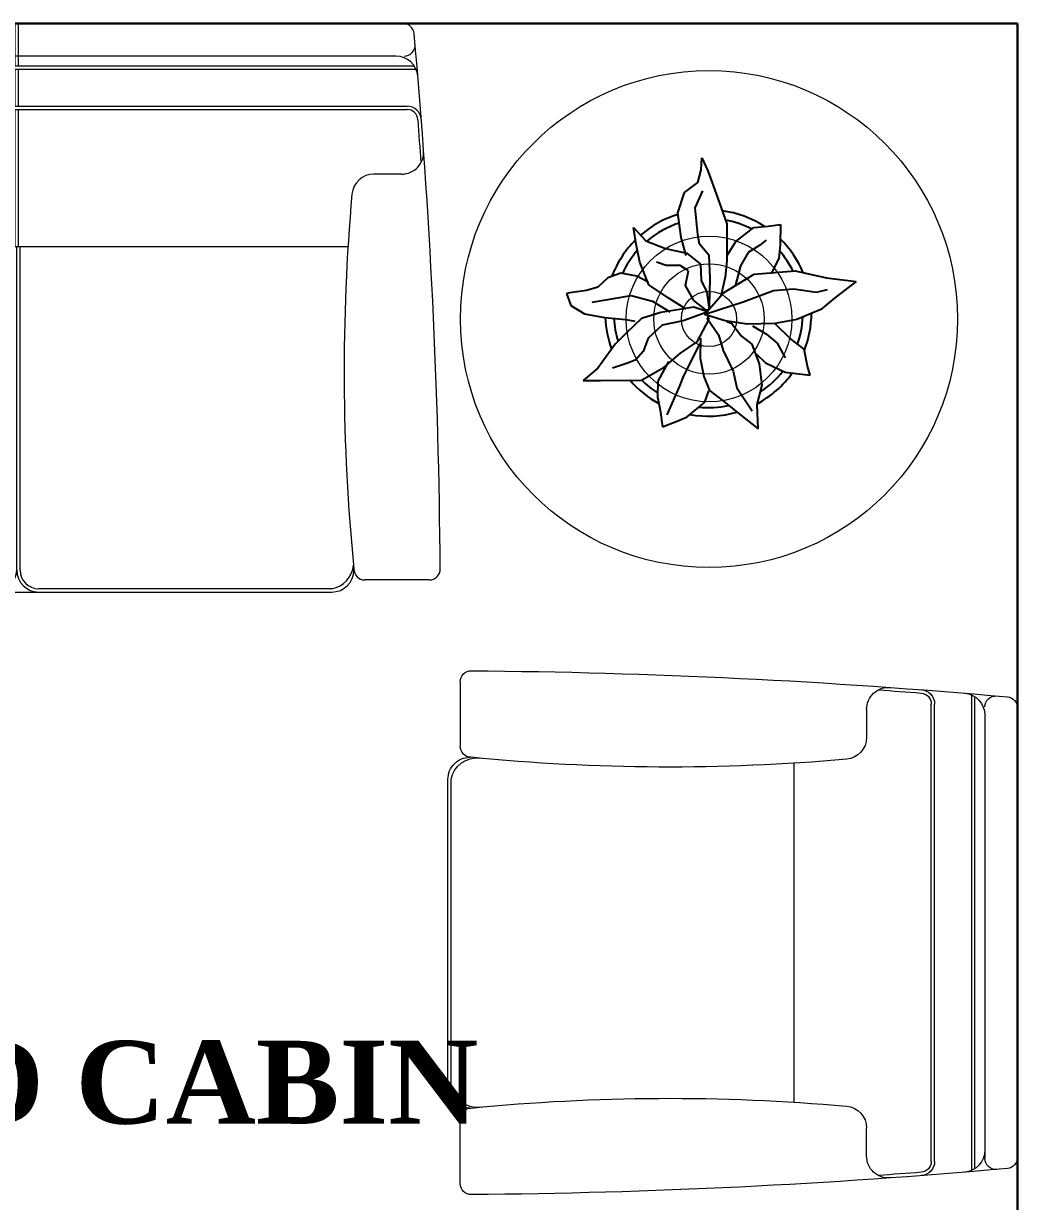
# Model space of a CAD drawing. Header units: inches. Extents: x 327481 to 195042051, y -335014 to 44773228.
# Drawn here: x 380495.7 to 380567.7, y -317151.4 to -317066.1 of the extents above; entities that cross this region are included whole.
import ezdxf

# ---------------------------------------------------------------- set-up
doc = ezdxf.new("R2010")
doc.units = ezdxf.units.IN
doc.header["$MEASUREMENT"] = 0
doc.layers.add('CAY', color=94, linetype='Continuous')
for name, color, linetype, lineweight in [('furniture', 251, 'Continuous', 13), ('TEXT', 7, 'Continuous', 0), ('WALL', 12, 'Continuous', 30)]:
    doc.layers.add(name, color=color, linetype=linetype, lineweight=lineweight)
doc.styles.add('ATT', font='romans.shx')
doc.styles.get("Standard").update_dxf_attribs({"font": 'times.ttf', "height": 12})

# ---------------------------------------------------------------- blocks, each defined once
blk = doc.blocks.new('standing table')
at = {"layer": 'furniture', "lineweight": 0}
for radius in [18, 6, 4, 2]:
    blk.add_circle((368044.868, -328685.28), radius, dxfattribs=at)
blk = doc.blocks.new('hfj')
at = {"color": 0, "ltscale": 60}
for p, q in [((377614.639, -325417.244), (377670.632, -325417.244)), ((377642.517, -325420.34), (377642.517, -325417.244)), ((377642.755, -325420.34), (377642.755, -325417.244)), ((377670.107, -325419.605), (377614.571, -325419.605)), ((377671.653, -325420.578), (377613.698, -325420.578)), ((377671.448, -325420.34), (377613.823, -325420.34)), ((377642.517, -325423.233), (377642.517, -325420.578)), ((377642.755, -325423.233), (377642.755, -325420.578)), ((377614.36, -325423.233), (377670.912, -325423.233)), ((377614.36, -325423.471), (377670.912, -325423.471)), ((377642.517, -325433.386), (377642.517, -325423.471)), ((377642.755, -325433.386), (377642.755, -325423.471)), ((377614.748, -325428.151), (377616.764, -325428.151)), ((377670.524, -325428.151), (377668.508, -325428.151)), ((377618.636, -325433.386), (377666.636, -325433.386)), ((377642.397, -325456.836), (377642.397, -325433.386)), ((377642.636, -325456.836), (377642.636, -325433.386)), ((377642.875, -325456.836), (377642.875, -325433.386)), ((377612.751, -325457.546), (377617.418, -325457.546)), ((377672.521, -325457.546), (377667.854, -325457.546)), ((377619.806, -325458.189), (377641.044, -325458.189)), ((377619.806, -325458.428), (377665.466, -325458.428)), ((377665.466, -325458.189), (377644.228, -325458.189))]:
    blk.add_line(p, q, dxfattribs=at)
for centre, radius, start, end in [((377614.639, -325418.04), 0.796, 90, 174.85561), ((377670.632, -325418.04), 0.796, 5.14439, 90), ((378085.098, -325460.395), 473.157, 174.85561, 179.55789), ((377200.174, -325460.395), 473.157, 0.44211, 5.14439), ((377614.571, -325418.809), 0.796, 174.94933, 270), ((377670.701, -325418.809), 0.796, 270, 5.05067), ((377615.165, -325421.197), 1.592, 90, 175.23197), ((377670.107, -325421.197), 1.592, 4.76803, 90), ((377614.36, -325424.267), 1.035, 90, 175.61139), ((377614.36, -325424.267), 0.796, 90, 175.61139), ((377670.912, -325424.267), 1.035, 4.38861, 90), ((377670.912, -325424.267), 0.796, 4.38861, 90), ((378085.098, -325460.395), 472.919, 175.61139, 175.98716), ((377200.174, -325460.395), 472.919, 4.01284, 4.38861), ((377614.748, -325426.559), 1.592, 175.88542, 270), ((377670.524, -325426.559), 1.592, 270, 4.11458), ((377616.764, -325429.743), 1.592, 5.06903, 90), ((377668.508, -325429.743), 1.592, 90, 174.93097), ((377473.504, -325442.45), 145.414, 354.35667, 5.06903), ((377811.768, -325442.45), 145.414, 174.93097, 185.64333), ((377612.751, -325456.75), 0.796, 179.55789, 270), ((377617.418, -325456.75), 0.796, 270, 0), ((377620.147, -325456.308), 1.912, 184.81626, 259.7159), ((377665.125, -325456.308), 1.912, 280.2841, 355.18374), ((377667.854, -325456.75), 0.796, 180, 270), ((377672.521, -325456.75), 0.796, 270, 0.44211), ((377619.806, -325456.836), 1.592, 180, 270), ((377641.044, -325456.836), 1.592, 270, 0), ((377641.044, -325456.836), 1.353, 270, 0), ((377644.228, -325456.836), 1.592, 180, 270), ((377644.228, -325456.836), 1.353, 180, 270), ((377665.466, -325456.836), 1.592, 270, 0)]:
    blk.add_arc(centre, radius, start, end, dxfattribs=at)
blk = doc.blocks.new('drgfdh')
at = {"color": 0, "ltscale": 60}
for p, q in [((374368.656, -325481.119), (374401.226, -325481.119)), ((374400.7, -325483.484), (374368.587, -325483.484)), ((374402.248, -325484.459), (374367.713, -325484.459)), ((374402.043, -325484.22), (374367.839, -325484.22)), ((374368.376, -325487.118), (374401.506, -325487.118)), ((374368.376, -325487.357), (374401.506, -325487.357)), ((374368.765, -325492.045), (374370.785, -325492.045)), ((374401.117, -325492.045), (374399.097, -325492.045)), ((374372.66, -325497.289), (374397.222, -325497.289)), ((374366.764, -325521.49), (374371.44, -325521.49)), ((374403.118, -325521.49), (374398.442, -325521.49)), ((374373.831, -325522.135), (374396.051, -325522.135)), ((374373.831, -325522.374), (374396.051, -325522.374))]:
    blk.add_line(p, q, dxfattribs=at)
for centre, radius, start, end in [((374368.656, -325481.916), 0.797, 90, 174.85561), ((374401.226, -325481.916), 0.797, 5.14439, 90), ((374839.927, -325524.344), 473.974, 174.85561, 179.55789), ((373929.955, -325524.344), 473.974, 0.44211, 5.14439), ((374368.587, -325482.687), 0.797, 174.94933, 270), ((374401.295, -325482.687), 0.797, 270, 5.05067), ((374369.182, -325485.079), 1.595, 90, 175.23197), ((374400.7, -325485.079), 1.595, 4.76803, 90), ((374368.376, -325488.154), 1.036, 90, 175.61139), ((374368.376, -325488.154), 0.797, 90, 175.61139), ((374401.506, -325488.154), 1.036, 4.38861, 90), ((374401.506, -325488.154), 0.797, 4.38861, 90), ((374839.927, -325524.344), 473.735, 175.61139, 175.98716), ((373929.955, -325524.344), 473.735, 4.01284, 4.38861), ((374368.765, -325490.45), 1.595, 175.88542, 270), ((374401.117, -325490.45), 1.595, 270, 4.11458), ((374370.785, -325493.639), 1.595, 5.06903, 90), ((374399.097, -325493.639), 1.595, 90, 174.93097), ((374227.277, -325506.369), 145.665, 354.35667, 5.06903), ((374542.604, -325506.369), 145.665, 174.93097, 185.64333), ((374366.764, -325520.693), 0.797, 179.55789, 270), ((374371.44, -325520.693), 0.797, 270, 0), ((374374.158, -325520.289), 1.875, 172.1687, 259.97432), ((374395.724, -325520.289), 1.875, 280.02568, 7.8313), ((374398.442, -325520.693), 0.797, 180, 270), ((374403.118, -325520.693), 0.797, 270, 0.44211), ((374373.831, -325520.78), 1.595, 180, 270), ((374396.051, -325520.78), 1.595, 270, 0)]:
    blk.add_arc(centre, radius, start, end, dxfattribs=at)
blk = doc.blocks.new('12PPLT12')
at = {"color": 0, "linetype": 'ByBlock'}
for p, q in [((-0.0344, 0.6941), (-0.0316, 0.7514)), ((-0.0316, 0.7514), (-0.0021, 0.6891)), ((-0.0505, 0.6319), (-0.0344, 0.6941)), ((-0.0021, 0.6891), (0.044, 0.559)), ((-0.1155, 0.5834), (-0.0505, 0.6319)), ((-0.1483, 0.4856), (-0.1155, 0.5834)), ((-0.0643, 0.5101), (-0.0261, 0.5913)), ((0.044, 0.559), (0.0902, 0.4316)), ((-0.1321, 0.3666), (-0.1483, 0.4856)), ((-0.0505, 0.38), (-0.0643, 0.5101)), ((-0.3489, 0.3338), (-0.3623, 0.415)), ((-0.3623, 0.415), (-0.3028, 0.35)), ((0.0902, 0.4316), (0.0902, 0.3393)), ((0.1335, 0.3472), (0.2202, 0.415)), ((0.2202, 0.415), (0.2908, 0.4206)), ((0.2908, 0.4206), (0.3503, 0.4289)), ((0.3503, 0.4289), (0.3475, 0.331)), ((-0.3028, 0.35), (-0.2078, 0.3121)), ((-0.1077, 0.2794), (-0.1321, 0.3666)), ((-0.0427, 0.3338), (-0.0505, 0.38)), ((0.0929, 0.2821), (0.1335, 0.3472)), ((0.2797, 0.3527), (0.2502, 0.3283)), ((-0.3323, 0.2471), (-0.3489, 0.3338)), ((-0.2078, 0.3121), (-0.1049, 0.2904)), ((-0.1049, 0.2904), (-0.0371, 0.236)), ((0.0035, 0.2794), (-0.0427, 0.3338)), ((0.0902, 0.3393), (0.0902, 0.2526)), ((0.193, 0.2932), (0.1552, 0.2282)), ((0.2502, 0.3283), (0.193, 0.2932)), ((0.3475, 0.331), (0.3424, 0.266)), ((-0.2889, 0.1359), (-0.3323, 0.2471)), ((-0.205, 0.2309), (-0.2511, 0.2471)), ((-0.1372, 0.2309), (-0.205, 0.2309)), ((-0.0966, 0.2037), (-0.1372, 0.2309)), ((-0.0371, 0.236), (-0.0344, 0.1576)), ((0.009, 0.1686), (0.0035, 0.2794)), ((0.0902, 0.2526), (0.0823, 0.1737)), ((0.3424, 0.266), (0.3042, 0.1903)), ((-0.4245, 0.1926), (-0.4868, 0.171)), ((-0.3461, 0.1793), (-0.4245, 0.1926)), ((-0.2917, 0.1493), (-0.3461, 0.1793)), ((-0.1104, 0.1331), (-0.0966, 0.2037)), ((0.0823, 0.1737), (0.0606, 0.0819)), ((0.074, 0.0981), (0.223, 0.1876)), ((0.1552, 0.2282), (0.1307, 0.1303)), ((0.223, 0.1876), (0.4208, 0.2037)), ((0.4208, 0.2037), (0.5726, 0.171)), ((-0.5357, 0.1253), (-0.5901, 0.1087)), ((-0.4868, 0.171), (-0.5357, 0.1253)), ((-0.1944, 0.0736), (-0.2889, 0.1359)), ((-0.0694, 0.0602), (-0.1104, 0.1331)), ((-0.0344, 0.1576), (-0.0071, 0.1008)), ((0.0062, 0.0275), (0.009, 0.1686)), ((0.3152, 0.1087), (0.4125, 0.117)), ((0.4125, 0.117), (0.5237, 0.1008)), ((0.5237, 0.1008), (0.5781, 0.1142)), ((0.5726, 0.171), (0.716, 0.152)), ((0.716, 0.152), (0.6131, 0.0736)), ((-0.6712, 0.0981), (-0.6874, 0.0953)), ((-0.6874, 0.0953), (-0.6657, 0.0358)), ((-0.5901, 0.1087), (-0.6712, 0.0981)), ((-0.5629, 0.0519), (-0.4407, 0.0736)), ((-0.4407, 0.0736), (-0.3733, 0.0842)), ((-0.3733, 0.0842), (-0.27, 0.0575)), ((-0.27, 0.0575), (-0.1861, 0.0058)), ((-0.1077, 0.0192), (-0.1944, 0.0736)), ((-0.0099, 0.0141), (-0.0694, 0.0602)), ((-0.0182, -0.0076), (0.074, 0.0981)), ((-0.0071, 0.1008), (0.0035, 0.0169)), ((0.169, 0.0547), (0.3152, 0.1087)), ((0.6131, 0.0736), (0.5453, 0.0169)), ((-0.6657, 0.0358), (-0.6007, -0.0048)), ((-0.2294, 0.003), (-0.3244, -0.0265)), ((-0.0694, 0.0275), (-0.2294, 0.003)), ((-0.0099, 0.003), (-0.1211, -0.0376)), ((-0.0021, 0.0058), (-0.0694, 0.0275)), ((-0.0099, -0.0048), (0.169, 0.0547)), ((0.0035, 0.0169), (-0.0099, 0.0141)), ((0.0035, -0.0293), (-0.0099, 0.003)), ((0.5453, 0.0169), (0.4291, -0.0321)), ((-0.6007, -0.0048), (-0.5034, -0.0214)), ((-0.5034, -0.0214), (-0.4001, -0.0321)), ((-0.4001, -0.0321), (-0.3567, -0.0404)), ((-0.3244, -0.0265), (-0.395, -0.0943)), ((-0.1211, -0.0376), (-0.2239, -0.0593)), ((-0.0533, -0.1405), (0.0035, -0.0293)), ((0.0823, -0.0376), (-0.0182, -0.0076)), ((-0.0071, -0.0242), (0.0496, -0.1054)), ((0.1879, -0.0537), (0.0823, -0.0376)), ((0.1118, -0.051), (0.0902, -0.0431)), ((0.1552, -0.1082), (0.1118, -0.051)), ((0.3231, -0.051), (0.1879, -0.0537)), ((0.4291, -0.0321), (0.3231, -0.051)), ((0.3964, -0.1243), (0.3258, -0.0537)), ((-0.395, -0.0943), (-0.4517, -0.1515)), ((-0.2239, -0.0593), (-0.2917, -0.1216)), ((0.0496, -0.1054), (0.0713, -0.1811)), ((0.2124, -0.1515), (0.1552, -0.1082)), ((0.2147, -0.062), (0.2825, -0.1026)), ((0.2825, -0.1026), (0.3341, -0.146)), ((-0.4517, -0.1515), (-0.5357, -0.2678)), ((-0.2917, -0.1216), (-0.3161, -0.1866)), ((-0.1349, -0.1949), (-0.0533, -0.1405)), ((-0.1192, -0.3038), (-0.0399, -0.1479)), ((-0.0371, -0.1216), (-0.0399, -0.2194)), ((0.2474, -0.2461), (0.2124, -0.1515)), ((0.3341, -0.146), (0.3719, -0.2166)), ((0.4642, -0.176), (0.3964, -0.1243)), ((-0.3516, -0.2272), (-0.3867, -0.2411)), ((-0.3161, -0.1866), (-0.3516, -0.2272)), ((-0.2133, -0.2627), (-0.1349, -0.1949)), ((-0.0399, -0.2194), (-0.021, -0.3084)), ((0.0713, -0.1811), (0.1201, -0.2817)), ((0.2341, -0.2), (0.2774, -0.2411)), ((0.4803, -0.2572), (0.4642, -0.176)), ((-0.5357, -0.2678), (-0.6062, -0.3278)), ((-0.3867, -0.2411), (-0.4651, -0.2678)), ((-0.3244, -0.325), (-0.2133, -0.2627)), ((-0.193, -0.2355), (-0.2442, -0.3296)), ((0.1201, -0.2817), (0.139, -0.3629)), ((0.2608, -0.3495), (0.2474, -0.2461)), ((0.2774, -0.2411), (0.3719, -0.2867)), ((0.4942, -0.3006), (0.4803, -0.2572)), ((-0.6062, -0.3278), (-0.5223, -0.3278)), ((-0.5223, -0.3278), (-0.3244, -0.325)), ((-0.2442, -0.3296), (-0.247, -0.4062)), ((-0.139, -0.3578), (-0.1192, -0.3038)), ((-0.021, -0.3084), (0.0062, -0.3762)), ((0.3719, -0.2867), (0.4942, -0.3006)), ((-0.199, -0.4943), (-0.139, -0.3578)), ((-0.0173, -0.4316), (0.0025, -0.3776)), ((0.0062, -0.3762), (0.074, -0.4279)), ((0.139, -0.3629), (0.2124, -0.474)), ((0.2364, -0.4441), (0.2608, -0.3495)), ((-0.247, -0.4062), (-0.2327, -0.4713)), ((-0.1021, -0.5026), (-0.0173, -0.4316)), ((0.074, -0.4279), (0.158, -0.4957)), ((0.2419, -0.5608), (0.2364, -0.4441)), ((-0.2327, -0.4713), (-0.2216, -0.5511)), ((-0.1478, -0.5225), (-0.1021, -0.5026)), ((0.158, -0.4957), (0.2419, -0.5608)), ((-0.2216, -0.5511), (-0.1478, -0.5225))]:
    blk.add_line(p, q, dxfattribs=at)
for radius, start, end in [(0.5, 107.123, 130.9816), (0.5, 56.9563, 82.295), (0.4583, 107.9864, 130.5771), (0.4583, 62.6899, 79.5345), (0.5, 134.8021, 159.1804), (0.5, 22.9768, 45.8473), (0.4583, 138.4756, 155.3347), (0.4583, 26.2761, 41.1349), (0.5, 182.503, 200.4563), (0.4583, 183.2699, 197.4002), (0.4583, 340.6559, 357.5057), (0.5, 338.5862, 359.7442), (0.4583, 303.3868, 322.0756), (0.5, 220.6606, 241.3393), (0.4583, 225.0835, 237.5023), (0.5, 298.3455, 324.4541), (0.4583, 264.1886, 282.4028), (0.5, 259.7038, 286.1281)]:
    blk.add_arc((0, 0), radius, start, end, dxfattribs=at)
at = {"color": 0, "linetype": 'ByBlock', "style": 'ATT'}
for tag, p, flags in [('ITEM', (-1, -3.25), 3), ('ROOM_NUMBER', (-1, -4.5833), 1)]:
    blk.add_attdef(tag, p, '', height=1, dxfattribs=dict(at, flags=flags))

msp = doc.modelspace()

# ---------------------------------------------------------------- linework, layer by layer
at = {"layer": 'WALL'}
for p in [(380387.729, -317066.091), (380567.729, -317197.808)]:
    msp.add_line(p, (380567.729, -317066.091), dxfattribs=at)

# ---------------------------------------------------------------- block references
at = {"layer": 'CAY', "xscale": 14.9469131396474, "yscale": 14.9469131396474, "zscale": 14.9469131396474}
msp.add_blockref('12PPLT12', (380545.335, -317087.058), dxfattribs=at)
at = {"layer": 'furniture', "lineweight": 0}
for name, p in [('hfj', (2852.598, 8351.153)), ('standing table', (12500.519, 11597.784))]:
    msp.add_blockref(name, p, dxfattribs=at)
at = {"layer": 'furniture', "lineweight": 0, "xscale": -1, "rotation": 270}
msp.add_blockref('drgfdh', (706048.848, -691516.89), dxfattribs=at)

# ---------------------------------------------------------------- texts
at = {"layer": 'TEXT', "color": 0, "insert": (380393.163, -317129.778), "char_height": 6, "width": 143.37539, "attachment_point": 1}
msp.add_mtext("{\\fTimes New Roman|b1|i0|c0|p18;\\W8.6679;   \\W1;15'X15'\\P{\\W4.92375; }DEPARTMENT HEAD CABIN}", dxfattribs=at)

doc.saveas('drawing.dxf')
